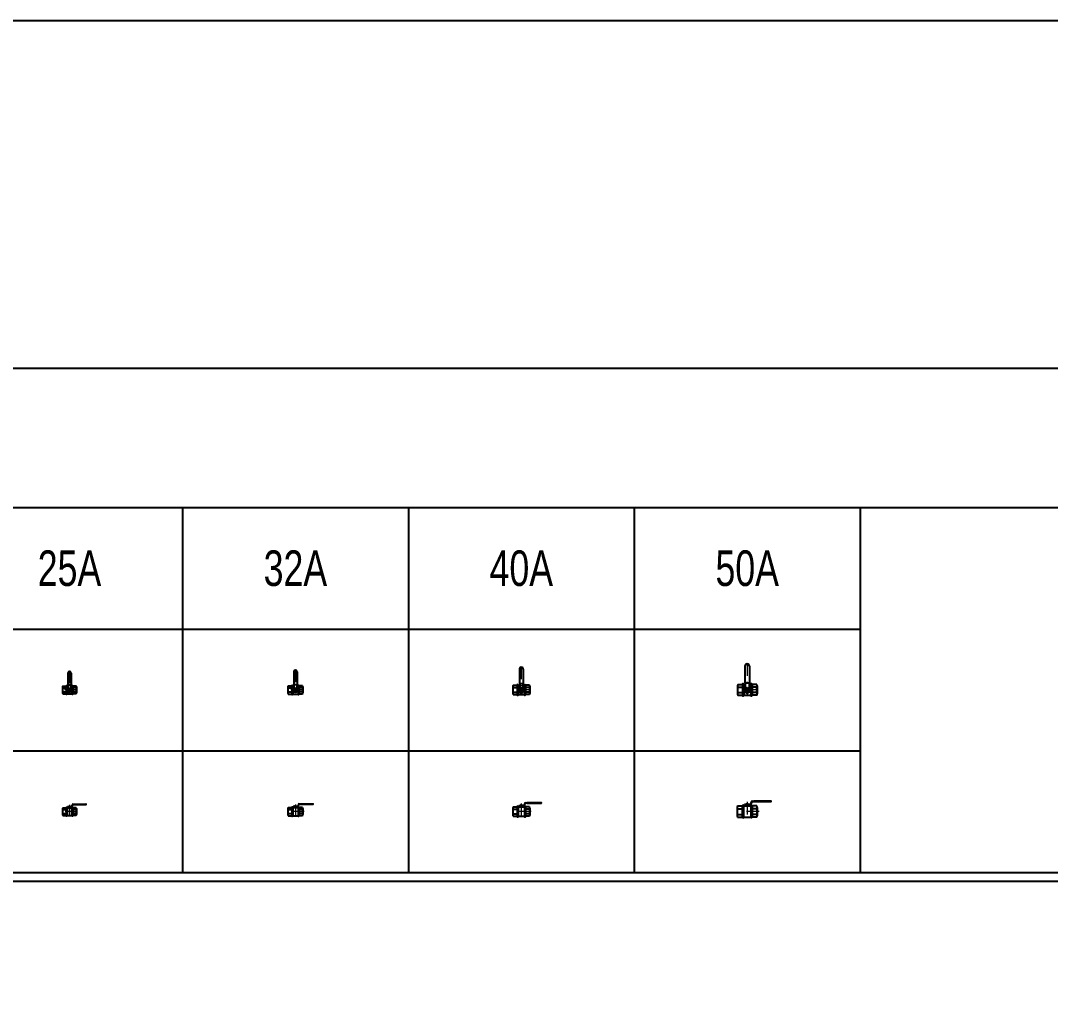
# Model space of a CAD drawing. Extents: x 0 to 60630, y 0 to 46389.
# Drawn here: x 7713 to 13639, y 40753 to 46389 of the extents above; entities that cross this region are included whole.
import ezdxf
from ezdxf.enums import TextEntityAlignment as Align

# ---------------------------------------------------------------- set-up
doc = ezdxf.new("R2010")
doc.units = 0
doc.header["$LTSCALE"] = 30
doc.header["$MEASUREMENT"] = 0
doc.linetypes.add('DGN Style 4', pattern=[4.8, 2.4, -1.2, 0, -1.2])
doc.layers.add('L(c)', color=1, linetype='DGN Style 4', lineweight=5)
doc.layers.add('L(txt)', color=2, linetype='Continuous', lineweight=13)
doc.styles.add('Style-ENGINEERING', font='ENGINEERING.shx')

# ---------------------------------------------------------------- blocks, each defined once
blk = doc.blocks.new('*U115')
for p, q in [((-56.5, 9.2), (11.2, 9.2)), ((11.2, -9.2), (11.2, 9.2)), ((11.2, 7.7), (30.7, 7.7)), ((36, 7.7), (31.5, 0)), ((31.5, 0), (36, -7.7)), ((44.8, 7.7), (36, 7.7)), ((49.2, 0), (44.8, 7.7)), ((44.8, -7.7), (49.2, 0)), ((-56.5, -9.2), (11.2, -9.2)), ((11.2, -7.7), (30.7, -7.7)), ((36, -7.7), (44.8, -7.7))]:
    blk.add_line(p, q)
blk.add_circle((40.4, 0), 4.62)
for centre, radius, start, end in [((-56.5, 0), 9.23, 90, 270), ((40.4, 0), 12.3, 218.68219, 141.31781)]:
    blk.add_arc(centre, radius, start, end)
blk = doc.blocks.new('*U114')
for p, q in [((-40, -23.9), (-40, -57.3)), ((-38.7, -18.4), (-19.7, -18.4)), ((-38.7, -29.5), (-19.7, -29.5)), ((-38.7, -51.7), (-19.7, -51.7)), ((-19.7, -18.4), (-19.7, -62.8)), ((-14.3, -18.4), (-14.3, -62.8)), ((-14.3, -18.4), (-7.7, -18.4)), ((7.7, -18.4), (14.3, -18.4)), ((14.3, -18.4), (14.3, -62.8)), ((38.7, -18.4), (19.7, -18.4)), ((19.7, -18.4), (19.7, -62.8)), ((38.7, -29.5), (19.7, -29.5)), ((38.7, -51.7), (19.7, -51.7)), ((40, -23.9), (40, -57.3)), ((-38.7, -62.8), (-19.7, -62.8)), ((-14.3, -62.8), (14.3, -62.8)), ((38.7, -62.8), (19.7, -62.8))]:
    blk.add_line(p, q)
for centre, radius, start, end in [((-27.2, -23.9), 12.8, 154.27244, 205.72756), ((9.3, -40.6), 49.3, 166.97205, 193.02795), ((-27.2, -57.3), 12.8, 154.27244, 205.72756), ((-17, -18.4), 2.69, 0, 180), ((17, -18.4), 2.69, 0, 180), ((27.2, -23.9), 12.8, 334.27244, 25.72756), ((-9.3, -40.6), 49.3, 346.97205, 13.02795), ((27.2, -57.3), 12.8, 334.27244, 25.72756), ((-17, -62.8), 2.69, 180, 0), ((17, -62.8), 2.69, 180, 0)]:
    blk.add_arc(centre, radius, start, end)
at = {"rotation": 270}
blk.add_blockref('*U115', (0, -0.2), dxfattribs=at)
blk = doc.blocks.new('*U116')
for p, q in [((-67.7, 8.2), (-67.7, -25.2)), ((-66.4, 13.7), (-47.4, 13.7)), ((-66.4, 2.6), (-47.4, 2.6)), ((-47.4, 13.7), (-47.4, -30.7)), ((-42, 13.7), (-42, -30.7)), ((-42, 13.7), (-13.4, 13.7)), ((-38.9, 20.1), (-17.1, 20.1)), ((-38.9, 20.1), (-38.9, 18.9)), ((-38.9, 18.9), (-17.1, 18.9)), ((-35.7, 20.1), (-35.7, 18.9)), ((-34.1, 16.9), (-34.1, 13.7)), ((-34.1, 16.9), (-21.3, 16.9)), ((-32.1, 22.7), (-32.1, 20.1)), ((-32.1, 22.7), (-23.3, 22.7)), ((-30.3, 18.9), (-30.3, 16.9)), ((-30.3, 18.9), (-25.1, 18.9)), ((-29.9, 22.7), (-29.9, 20.1)), ((-29.3, 24), (-29.3, 22.7)), ((-29.3, 24), (-26.1, 24)), ((-26.1, 24), (-26.1, 22.7)), ((-25.5, 22.7), (-25.5, 20.1)), ((-25.1, 18.9), (-25.1, 16.9)), ((-23.3, 22.7), (-23.3, 20.1)), ((-21.3, 16.9), (-21.3, 13.7)), ((-13.4, 13.7), (-13.4, -30.7)), ((-12, 25.3), (-12, 28)), ((-10.7, 25.3), (-10.7, 28)), ((11, 13.7), (-8, 13.7)), ((-8, 13.7), (-8, -30.7)), ((11, 2.6), (-8, 2.6)), ((-6.8, 33.1), (-1.8, 33.1)), ((-6.8, 31.8), (-1.8, 31.8)), ((-1.8, 33.4), (-1.8, 31.5)), ((-1.8, 33.4), (66.7, 33.4)), ((-1.8, 31.5), (66.7, 31.5)), ((12.3, 8.2), (12.3, -25.2)), ((-66.4, -19.6), (-47.4, -19.6)), ((-66.4, -30.7), (-47.4, -30.7)), ((-42, -30.7), (-13.4, -30.7)), ((11, -19.6), (-8, -19.6)), ((11, -30.7), (-8, -30.7))]:
    blk.add_line(p, q)
for centre, radius, start, end in [((-54.9, 8.2), 12.8, 154.27244, 205.72756), ((-18.4, -8.5), 49.3, 166.97205, 193.02795), ((-44.7, 13.7), 2.69, 0, 180), ((-17.1, 25.3), 5.13, 270, 0), ((-17.1, 25.3), 6.41, 270, 0), ((-10.7, 13.7), 2.69, 0, 180), ((-6.8, 28), 5.13, 90, 180), ((-6.8, 28), 3.85, 90, 180), ((-0.5, 8.2), 12.8, 334.27244, 25.72756), ((-37, -8.5), 49.3, 346.97205, 13.02795), ((66.7, 32.5), 0.962, 270, 90), ((-54.9, -25.2), 12.8, 154.27244, 205.72756), ((-44.7, -30.8), 2.69, 180, 0), ((-10.7, -30.8), 2.69, 180, 0), ((-0.5, -25.2), 12.8, 334.27244, 25.72756)]:
    blk.add_arc(centre, radius, start, end)
for p in [(-29.3, 18.9), (-26.1, 18.9)]:
    blk.add_point(p)
blk = doc.blocks.new('*U118')
for p, q in [((-60.8, 9.9), (12, 9.9)), ((12, -9.9), (12, 9.9)), ((12, 8.3), (33, 8.3)), ((38.7, 8.3), (33.9, 0)), ((33.9, 0), (38.7, -8.3)), ((48.2, 8.3), (38.7, 8.3)), ((52.9, 0), (48.2, 8.3)), ((48.2, -8.3), (52.9, 0)), ((-60.8, -9.9), (12, -9.9)), ((12, -8.3), (33, -8.3)), ((38.7, -8.3), (48.2, -8.3))]:
    blk.add_line(p, q)
blk.add_circle((43.4, 0), 4.96)
for centre, radius, start, end in [((-60.8, 0), 9.92, 90, 270), ((43.4, 0), 13.2, 218.68219, 141.31781)]:
    blk.add_arc(centre, radius, start, end)
blk = doc.blocks.new('*U117')
for p, q in [((-43, -25.7), (-43, -61.6)), ((-41.6, -19.7), (-21.2, -19.7)), ((-41.6, -31.7), (-21.2, -31.7)), ((-41.6, -55.6), (-21.2, -55.6)), ((-21.2, -19.7), (-21.2, -67.5)), ((-15.4, -19.7), (-15.4, -67.5)), ((-15.4, -19.7), (-8.3, -19.7)), ((8.3, -19.7), (15.4, -19.7)), ((15.4, -19.7), (15.4, -67.5)), ((41.6, -19.7), (21.2, -19.7)), ((21.2, -19.7), (21.2, -67.5)), ((41.6, -31.7), (21.2, -31.7)), ((41.6, -55.6), (21.2, -55.6)), ((43, -25.7), (43, -61.6)), ((-41.6, -67.5), (-21.2, -67.5)), ((-15.4, -67.5), (15.4, -67.5)), ((41.6, -67.5), (21.2, -67.5))]:
    blk.add_line(p, q)
for centre, radius, start, end in [((-29.2, -25.7), 13.8, 154.27244, 205.72756), ((10, -43.6), 53, 166.97205, 193.02795), ((-29.2, -61.6), 13.8, 154.27244, 205.72756), ((-18.3, -19.7), 2.89, 0, 180), ((18.3, -19.7), 2.89, 0, 180), ((29.2, -25.7), 13.8, 334.27244, 25.72756), ((-10, -43.6), 53, 346.97205, 13.02795), ((29.2, -61.6), 13.8, 334.27244, 25.72756), ((-18.3, -67.5), 2.89, 180, 0), ((18.3, -67.5), 2.89, 180, 0)]:
    blk.add_arc(centre, radius, start, end)
at = {"rotation": 270}
blk.add_blockref('*U118', (0, -0.2), dxfattribs=at)
blk = doc.blocks.new('*U119')
for p, q in [((-72.8, 8.8), (-72.8, -27.1)), ((-71.4, 14.8), (-51, 14.8)), ((-71.4, 2.8), (-51, 2.8)), ((-51, 14.8), (-51, -33)), ((-45.2, 14.8), (-45.2, -33)), ((-45.2, 14.8), (-14.4, 14.8)), ((-41.8, 21.7), (-18.4, 21.7)), ((-41.8, 21.7), (-41.8, 20.3)), ((-41.8, 20.3), (-18.4, 20.3)), ((-38.4, 21.7), (-38.4, 20.3)), ((-36.7, 18.2), (-36.7, 14.8)), ((-36.7, 18.2), (-22.9, 18.2)), ((-34.5, 24.4), (-34.5, 21.7)), ((-34.5, 24.4), (-25, 24.4)), ((-32.5, 20.3), (-32.5, 18.2)), ((-32.5, 20.3), (-27, 20.3)), ((-32.2, 24.4), (-32.2, 21.7)), ((-31.5, 25.8), (-31.5, 24.4)), ((-31.5, 25.8), (-28.1, 25.8)), ((-28.1, 25.8), (-28.1, 24.4)), ((-27.4, 24.4), (-27.4, 21.7)), ((-27, 20.3), (-27, 18.2)), ((-25, 24.4), (-25, 21.7)), ((-22.9, 18.2), (-22.9, 14.8)), ((-14.4, 14.8), (-14.4, -33)), ((-12.9, 27.2), (-12.9, 30.1)), ((-11.5, 27.2), (-11.5, 30.1)), ((11.9, 14.8), (-8.6, 14.8)), ((-8.6, 14.8), (-8.6, -33)), ((11.9, 2.8), (-8.6, 2.8)), ((-7.4, 35.6), (-2, 35.6)), ((-7.4, 34.2), (-2, 34.2)), ((-2, 36), (-2, 33.9)), ((-2, 36), (71.8, 36)), ((-2, 33.9), (71.8, 33.9)), ((13.2, 8.8), (13.2, -27.1)), ((-71.4, -21.1), (-51, -21.1)), ((-71.4, -33), (-51, -33)), ((-45.2, -33), (-14.4, -33)), ((11.9, -21.1), (-8.6, -21.1)), ((11.9, -33), (-8.6, -33))]:
    blk.add_line(p, q)
for centre, radius, start, end in [((-59, 8.8), 13.8, 154.27244, 205.72756), ((-19.8, -9.2), 53, 166.97205, 193.02795), ((-48.1, 14.8), 2.89, 0, 180), ((-18.4, 27.2), 5.51, 270, 0), ((-18.4, 27.2), 6.89, 270, 0), ((-11.5, 14.8), 2.89, 0, 180), ((-7.4, 30.1), 5.51, 90, 180), ((-7.4, 30.1), 4.13, 90, 180), ((-0.6, 8.8), 13.8, 334.27244, 25.72756), ((-39.8, -9.2), 53, 346.97205, 13.02795), ((71.8, 34.9), 1.03, 270, 90), ((-59, -27.1), 13.8, 154.27244, 205.72756), ((-48.1, -33.1), 2.89, 180, 0), ((-11.5, -33.1), 2.89, 180, 0), ((-0.6, -27.1), 13.8, 334.27244, 25.72756)]:
    blk.add_arc(centre, radius, start, end)
for p in [(-31.5, 20.3), (-28.1, 20.3)]:
    blk.add_point(p)
blk = doc.blocks.new('*U121')
for p, q in [((-69.3, 11.3), (13.7, 11.3)), ((13.7, -11.3), (13.7, 11.3)), ((13.7, 9.4), (37.7, 9.4)), ((44.1, 9.4), (38.6, 0)), ((38.6, 0), (44.1, -9.4)), ((54.9, 9.4), (44.1, 9.4)), ((60.3, 0), (54.9, 9.4)), ((54.9, -9.4), (60.3, 0)), ((-69.3, -11.3), (13.7, -11.3)), ((13.7, -9.4), (37.7, -9.4)), ((44.1, -9.4), (54.9, -9.4))]:
    blk.add_line(p, q)
blk.add_circle((49.4, 0), 5.65)
for centre, radius, start, end in [((-69.2, 0), 11.3, 90, 270), ((49.4, 0), 15.1, 218.68219, 141.31781)]:
    blk.add_arc(centre, radius, start, end)
blk = doc.blocks.new('*U120')
for p, q in [((-49, -29.3), (-49, -70.2)), ((-47.5, -22.5), (-24.1, -22.5)), ((-47.5, -36.1), (-24.1, -36.1)), ((-24.1, -22.5), (-24.1, -76.9)), ((-17.5, -22.5), (-17.5, -76.9)), ((-17.5, -22.5), (-9.4, -22.5)), ((9.4, -22.5), (17.5, -22.5)), ((17.5, -22.5), (17.5, -76.9)), ((47.5, -22.5), (24.1, -22.5)), ((24.1, -22.5), (24.1, -76.9)), ((47.5, -36.1), (24.1, -36.1)), ((49, -29.3), (49, -70.2)), ((-47.5, -63.3), (-24.1, -63.3)), ((-47.5, -76.9), (-24.1, -76.9)), ((-17.5, -76.9), (17.5, -76.9)), ((47.5, -63.3), (24.1, -63.3)), ((47.5, -76.9), (24.1, -76.9))]:
    blk.add_line(p, q)
for centre, radius, start, end in [((-33.3, -29.3), 15.7, 154.27244, 205.72756), ((11.4, -49.7), 60.4, 166.97205, 193.02795), ((-20.8, -22.5), 3.3, 0, 180), ((20.8, -22.5), 3.3, 0, 180), ((33.3, -29.3), 15.7, 334.27244, 25.72756), ((-11.4, -49.7), 60.4, 346.97205, 13.02795), ((-33.3, -70.2), 15.7, 154.27244, 205.72756), ((-20.8, -77), 3.3, 180, 0), ((20.8, -77), 3.3, 180, 0), ((33.3, -70.2), 15.7, 334.27244, 25.72756)]:
    blk.add_arc(centre, radius, start, end)
at = {"rotation": 270}
blk.add_blockref('*U121', (0, -0.3), dxfattribs=at)
blk = doc.blocks.new('*U122')
for p, q in [((-82.9, 10), (-82.9, -30.9)), ((-81.4, 16.8), (-58.1, 16.8)), ((-81.4, 3.2), (-58.1, 3.2)), ((-58.1, 16.8), (-58.1, -37.6)), ((-51.5, 16.8), (-51.5, -37.6)), ((-51.5, 16.8), (-16.4, 16.8)), ((-47.7, 24.7), (-20.9, 24.7)), ((-47.7, 24.7), (-47.7, 23.1)), ((-47.7, 23.1), (-20.9, 23.1)), ((-43.8, 24.7), (-43.8, 23.1)), ((-41.8, 20.8), (-41.8, 16.8)), ((-41.8, 20.8), (-26.1, 20.8)), ((-39.4, 27.8), (-39.4, 24.7)), ((-39.4, 27.8), (-28.5, 27.8)), ((-37.1, 23.1), (-37.1, 20.8)), ((-37.1, 23.1), (-30.8, 23.1)), ((-36.7, 27.8), (-36.7, 24.7)), ((-35.9, 29.4), (-35.9, 27.8)), ((-35.9, 29.4), (-32, 29.4)), ((-32, 29.4), (-32, 27.8)), ((-31.3, 27.8), (-31.3, 24.7)), ((-30.8, 23.1), (-30.8, 20.8)), ((-28.5, 27.8), (-28.5, 24.7)), ((-26.1, 20.8), (-26.1, 16.8)), ((-16.4, 16.8), (-16.4, -37.6)), ((-14.7, 31), (-14.7, 34.3)), ((-13.1, 31), (-13.1, 34.3)), ((13.5, 16.8), (-9.8, 16.8)), ((-9.8, 16.8), (-9.8, -37.6)), ((13.5, 3.2), (-9.8, 3.2)), ((-8.4, 40.6), (-2.3, 40.6)), ((-8.4, 39), (-2.3, 39)), ((-2.3, 41), (-2.3, 38.6)), ((-2.3, 41), (81.8, 41)), ((-2.3, 38.6), (81.8, 38.6)), ((15.1, 10), (15.1, -30.9)), ((-81.4, -24), (-58.1, -24)), ((-81.4, -37.6), (-58.1, -37.6)), ((-51.5, -37.6), (-16.4, -37.6)), ((13.5, -24), (-9.8, -24)), ((13.5, -37.6), (-9.8, -37.6))]:
    blk.add_line(p, q)
for centre, radius, start, end in [((-67.2, 10), 15.7, 154.27244, 205.72756), ((-22.5, -10.4), 60.4, 166.97205, 193.02795), ((-54.8, 16.8), 3.3, 0, 180), ((-20.9, 31), 6.28, 270, 0), ((-20.9, 31), 7.85, 270, 0), ((-13.1, 16.8), 3.3, 0, 180), ((-8.4, 34.3), 6.28, 90, 180), ((-8.4, 34.3), 4.71, 90, 180), ((-0.6, 10), 15.7, 334.27244, 25.72756), ((-45.4, -10.4), 60.4, 346.97205, 13.02795), ((81.8, 39.8), 1.18, 270, 90), ((-67.2, -30.9), 15.7, 154.27244, 205.72756), ((-54.8, -37.7), 3.3, 180, 0), ((-13.1, -37.7), 3.3, 180, 0), ((-0.6, -30.9), 15.7, 334.27244, 25.72756)]:
    blk.add_arc(centre, radius, start, end)
for p in [(-35.9, 23.1), (-32, 23.1)]:
    blk.add_point(p)
blk = doc.blocks.new('*U124')
for p, q in [((-79.9, 13), (15.8, 13)), ((15.8, -13), (15.8, 13)), ((15.8, 10.9), (43.4, 10.9)), ((50.8, 10.9), (44.5, 0)), ((44.5, 0), (50.8, -10.9)), ((63.3, 10.9), (50.8, 10.9)), ((69.5, 0), (63.3, 10.9)), ((63.3, -10.9), (69.5, 0)), ((-79.9, -13), (15.8, -13)), ((15.8, -10.9), (43.4, -10.9)), ((50.8, -10.9), (63.3, -10.9))]:
    blk.add_line(p, q)
blk.add_circle((57, 0), 6.52)
for centre, radius, start, end in [((-79.8, 0), 13, 90, 270), ((57, 0), 17.4, 218.68219, 141.31781)]:
    blk.add_arc(centre, radius, start, end)
blk = doc.blocks.new('*U123')
for p, q in [((-56.5, -33.8), (-56.5, -80.9)), ((-54.7, -25.9), (-27.8, -25.9)), ((-54.7, -41.6), (-27.8, -41.6)), ((-27.8, -25.9), (-27.8, -88.7)), ((-20.2, -25.9), (-20.2, -88.7)), ((-20.2, -25.9), (-10.9, -25.9)), ((10.9, -25.9), (20.2, -25.9)), ((20.2, -25.9), (20.2, -88.7)), ((54.7, -25.9), (27.8, -25.9)), ((27.8, -25.9), (27.8, -88.7)), ((54.7, -41.6), (27.8, -41.6)), ((56.5, -33.8), (56.5, -80.9)), ((-54.7, -73), (-27.8, -73)), ((-54.7, -88.7), (-27.8, -88.7)), ((-20.2, -88.7), (20.2, -88.7)), ((54.7, -73), (27.8, -73)), ((54.7, -88.7), (27.8, -88.7))]:
    blk.add_line(p, q)
for centre, radius, start, end in [((-38.4, -33.8), 18.1, 154.27244, 205.72756), ((13.2, -57.3), 69.7, 166.97205, 193.02795), ((-24, -25.9), 3.8, 0, 180), ((24, -25.9), 3.8, 0, 180), ((38.4, -33.8), 18.1, 334.27244, 25.72756), ((-13.2, -57.3), 69.7, 346.97205, 13.02795), ((-38.4, -80.9), 18.1, 154.27244, 205.72756), ((-24, -88.7), 3.8, 180, 0), ((24, -88.7), 3.8, 180, 0), ((38.4, -80.9), 18.1, 334.27244, 25.72756)]:
    blk.add_arc(centre, radius, start, end)
at = {"rotation": 270}
blk.add_blockref('*U124', (0, -0.3), dxfattribs=at)
blk = doc.blocks.new('*U125')
for p, q in [((-98.2, 11.8), (-98.2, -36.5)), ((-96.3, 19.9), (-68.7, 19.9)), ((-96.3, 3.8), (-68.7, 3.8)), ((-68.7, 19.9), (-68.7, -44.6)), ((-60.9, 19.9), (-60.9, -44.6)), ((-60.9, 19.9), (-19.4, 19.9)), ((-56.4, 29.2), (-24.8, 29.2)), ((-56.4, 29.2), (-56.4, 27.3)), ((-56.4, 27.3), (-24.8, 27.3)), ((-51.8, 29.2), (-51.8, 27.3)), ((-49.5, 24.6), (-49.5, 19.9)), ((-49.5, 24.6), (-30.9, 24.6)), ((-46.6, 32.9), (-46.6, 29.2)), ((-46.6, 32.9), (-33.8, 32.9)), ((-43.9, 27.3), (-43.9, 24.6)), ((-43.9, 27.3), (-36.5, 27.3)), ((-43.4, 32.9), (-43.4, 29.2)), ((-42.5, 34.8), (-42.5, 32.9)), ((-42.5, 34.8), (-37.9, 34.8)), ((-37.9, 34.8), (-37.9, 32.9)), ((-37, 32.9), (-37, 29.2)), ((-36.5, 27.3), (-36.5, 24.6)), ((-33.8, 32.9), (-33.8, 29.2)), ((-30.9, 24.6), (-30.9, 19.9)), ((-19.4, 19.9), (-19.4, -44.6)), ((-17.4, 36.6), (-17.4, 40.6)), ((-15.5, 36.6), (-15.5, 40.6)), ((16, 19.9), (-11.6, 19.9)), ((-11.6, 19.9), (-11.6, -44.6)), ((16, 3.8), (-11.6, 3.8)), ((-9.9, 48), (-2.7, 48)), ((-9.9, 46.2), (-2.7, 46.2)), ((-2.7, 48.5), (-2.7, 45.7)), ((-2.7, 48.5), (96.8, 48.5)), ((-2.7, 45.7), (96.8, 45.7)), ((17.8, 11.8), (17.8, -36.5)), ((-96.3, -28.5), (-68.7, -28.5)), ((-96.3, -44.6), (-68.7, -44.6)), ((-60.9, -44.6), (-19.4, -44.6)), ((16, -28.5), (-11.6, -28.5)), ((16, -44.6), (-11.6, -44.6))]:
    blk.add_line(p, q)
for centre, radius, start, end in [((-79.6, 11.8), 18.6, 154.27244, 205.72756), ((-26.6, -12.3), 71.5, 166.97205, 193.02795), ((-64.8, 19.9), 3.9, 0, 180), ((-24.8, 36.6), 7.44, 270, 0), ((-24.8, 36.6), 9.29, 270, 0), ((-15.5, 19.9), 3.9, 0, 180), ((-9.9, 40.6), 7.44, 90, 180), ((-9.9, 40.6), 5.58, 90, 180), ((-0.7, 11.8), 18.6, 334.27244, 25.72756), ((-53.7, -12.3), 71.5, 346.97205, 13.02795), ((96.8, 47.1), 1.39, 270, 90), ((-79.6, -36.5), 18.6, 154.27244, 205.72756), ((-64.8, -44.6), 3.9, 180, 0), ((-15.5, -44.6), 3.9, 180, 0), ((-0.7, -36.5), 18.6, 334.27244, 25.72756)]:
    blk.add_arc(centre, radius, start, end)
for p in [(-42.5, 27.3), (-37.9, 27.3)]:
    blk.add_point(p)

msp = doc.modelspace()

# ---------------------------------------------------------------- linework, layer by layer
for p, q in [((3444.1, 44389), (24944.1, 44389)), ((3444.1, 43589), (24944.1, 43589)), ((8644.1, 43589), (8644.1, 41489)), ((9944.1, 43589), (9944.1, 41489)), ((11244.1, 43589), (11244.1, 41489)), ((12544.1, 43589), (12544.1, 41489)), ((3444.1, 42889), (12544.1, 42889)), ((3444.1, 42189), (12544.1, 42189)), ((3444.1, 41489), (24944.1, 41489)), ((3444.1, 41439), (24944.1, 41439))]:
    msp.add_line(p, q)
at = {"flags": 128}
msp.add_lwpolyline([(0, 46389), (60630.1, 46389), (60630.1, 0), (0, 0)], close=True, dxfattribs=at)
at = {"layer": 'L(c)'}
for p, q in [((10594.1, 42671.9), (10594.1, 42507.2)), ((11894.1, 42692.2), (11894.1, 42502.3)), ((7994.1, 42647.5), (7994.1, 42513)), ((9294.1, 42655.6), (9294.1, 42511.1)), ((8037.4, 42539), (7949.2, 42539)), ((9340.7, 42539), (9245.9, 42539)), ((10647.2, 42539), (10539.2, 42539)), ((11955.3, 42539), (11830.7, 42539)), ((8041, 41839), (7949.6, 41839)), ((7994.1, 41877.4), (7994.1, 41812.2)), ((9344.6, 41839), (9246.2, 41839)), ((9294.1, 41880.3), (9294.1, 41810.2)), ((10651.6, 41839), (10539.5, 41839)), ((10594.1, 41886), (10594.1, 41806.2)), ((11962.2, 41839), (11829.5, 41839)), ((11894.1, 41894.6), (11894.1, 41800.1))]:
    msp.add_line(p, q, dxfattribs=at)

# ---------------------------------------------------------------- block references
for name, p in [('*U120', (10594.1, 42588.7)), ('*U123', (11894.1, 42596.3)), ('*U114', (7994.1, 42579.6)), ('*U117', (9294.1, 42582.6)), ('*U125', (11934.3, 41851.4)), ('*U116', (8021.8, 41847.5)), ('*U119', (9323.9, 41848.2)), ('*U122', (10628.1, 41849.4))]:
    msp.add_blockref(name, p)

# ---------------------------------------------------------------- texts
at = {"layer": 'L(txt)', "style": 'Style-ENGINEERING', "width": 0.75}
for s, p in [('25A', (7994.1, 43239)), ('32A', (9294.1, 43239)), ('40A', (10594.1, 43239)), ('50A', (11894.1, 43239))]:
    msp.add_text(s, height=204.8, dxfattribs=at).set_placement(p, align=Align.MIDDLE_CENTER)

doc.saveas('drawing.dxf')
